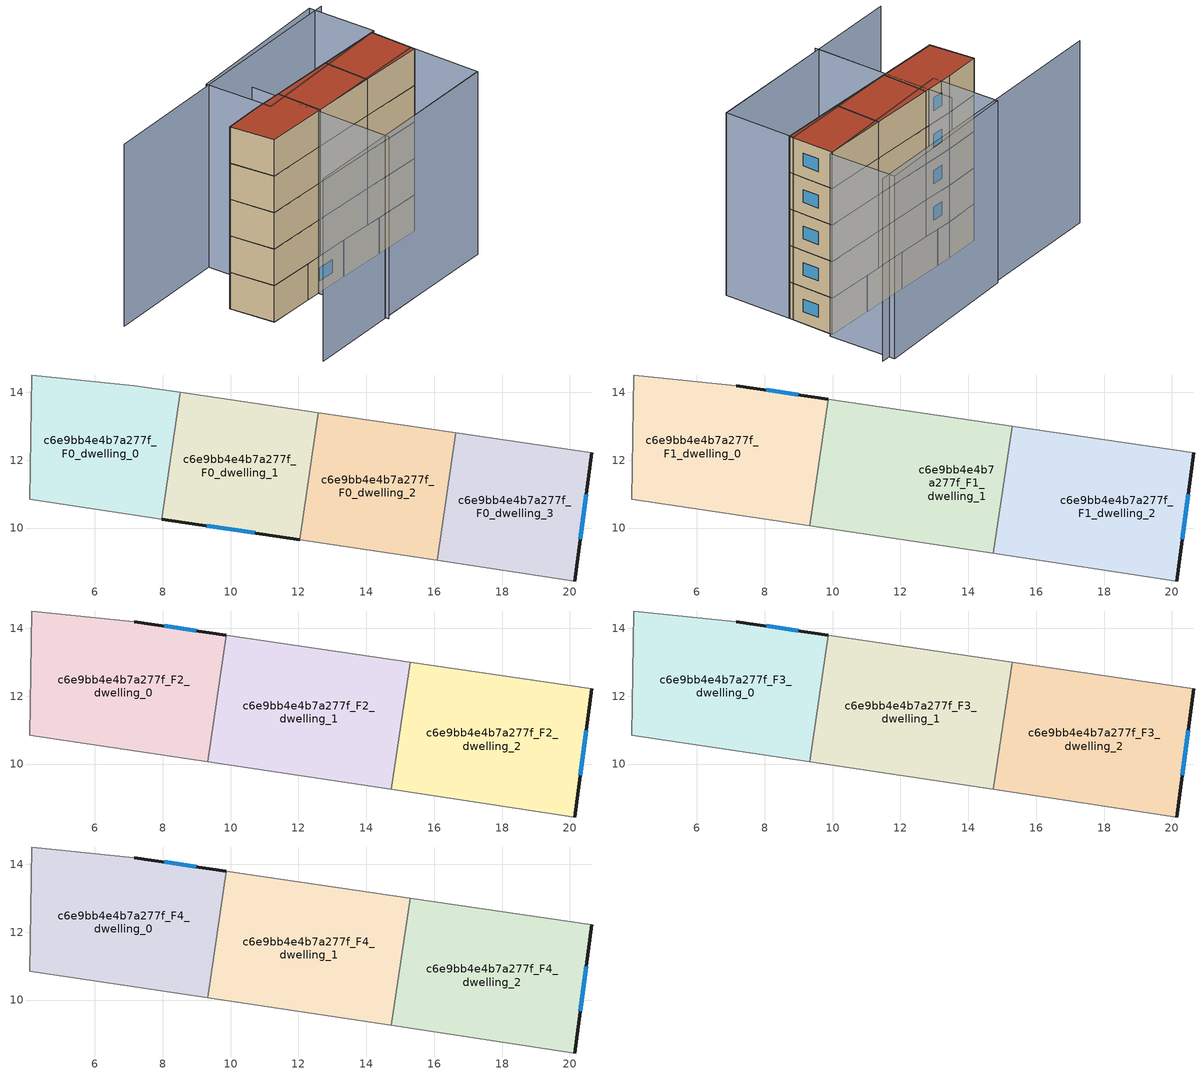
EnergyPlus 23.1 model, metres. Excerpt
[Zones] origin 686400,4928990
c6e9bb4e4b7a277f_F0_dwelling_0
 floor ground (EU_floor_Construction): 7.97,10.27 8.52,14 7.16,14.2 4.15,14.51 4.08,10.85 z0
 wall adiabatic (EU_wall_Construction): 7.97,10.27 4.08,10.85 4.15,14.51 7.16,14.2 8.52,14 z0:3
 wall to c6e9bb4e4b7a277f_F0_dwelling_1 (EU_wall_Construction): 8.52,14 7.97,10.27 z0:3
c6e9bb4e4b7a277f_F0_dwelling_1
 floor ground (EU_floor_Construction): 12.03,9.66 12.58,13.41 8.52,14 7.97,10.27 z0
 wall outside (EU_wall_Construction): 12.03,9.66 7.97,10.27 z0:3
 wall adiabatic (EU_wall_Construction): 8.52,14 12.58,13.41 z0:3
 wall to c6e9bb4e4b7a277f_F0_dwelling_2 (EU_wall_Construction): 12.58,13.41 12.03,9.66 z0:3
 window (EU_Window_Construction): 10.71,9.86 9.29,10.07 z0.98:2.02
c6e9bb4e4b7a277f_F0_dwelling_2
 floor ground (EU_floor_Construction): 16.08,9.05 16.64,12.81 12.58,13.41 12.03,9.66 z0
 wall adiabatic (EU_wall_Construction): 12.58,13.41 16.64,12.81 / 16.08,9.05 12.03,9.66 z0:3
 wall to c6e9bb4e4b7a277f_F0_dwelling_3 (EU_wall_Construction): 16.64,12.81 16.08,9.05 z0:3
c6e9bb4e4b7a277f_F0_dwelling_3
 floor ground (EU_floor_Construction): 20.15,8.44 20.65,12.22 16.64,12.81 16.08,9.05 z0
 wall outside (EU_wall_Construction): 20.65,12.22 20.15,8.44 z0:3
 wall adiabatic (EU_wall_Construction): 16.64,12.81 20.65,12.22 / 20.15,8.44 16.08,9.05 z0:3
 window (EU_Window_Construction): 20.49,10.99 20.31,9.67 z0.98:2.02
c6e9bb4e4b7a277f_F1_dwelling_0
 floor to c6e9bb4e4b7a277f_F0_dwelling_0 (EU_floor_Construction): 7.97,10.27 8.52,14 7.16,14.2 4.15,14.51 4.08,10.85 z3
 floor to c6e9bb4e4b7a277f_F0_dwelling_1 (EU_floor_Construction): 9.33,10.06 9.88,13.8 8.52,14 7.97,10.27 z3
 wall outside (EU_wall_Construction): 7.16,14.2 9.88,13.8 z3:6
 wall adiabatic (EU_wall_Construction): 9.33,10.06 4.08,10.85 4.15,14.51 7.16,14.2 z3:6
 wall to c6e9bb4e4b7a277f_F1_dwelling_1 (EU_wall_Construction): 9.88,13.8 9.33,10.06 z3:6
 window (EU_Window_Construction): 8.04,14.07 8.99,13.93 z3.98:5.02
c6e9bb4e4b7a277f_F1_dwelling_1
 floor to c6e9bb4e4b7a277f_F0_dwelling_1 (EU_floor_Construction): 12.03,9.66 12.58,13.4 9.88,13.8 9.33,10.06 z3
 floor to c6e9bb4e4b7a277f_F0_dwelling_2 (EU_floor_Construction): 14.74,9.25 15.29,13.01 12.58,13.4 12.03,9.66 z3
 wall adiabatic (EU_wall_Construction): 9.88,13.8 15.29,13.01 / 14.74,9.25 9.33,10.06 z3:6
 wall to c6e9bb4e4b7a277f_F1_dwelling_2 (EU_wall_Construction): 15.29,13.01 14.74,9.25 z3:6
c6e9bb4e4b7a277f_F1_dwelling_2
 floor to c6e9bb4e4b7a277f_F0_dwelling_2 (EU_floor_Construction): 16.09,9.05 16.64,12.81 15.29,13.01 14.74,9.25 z3
 floor to c6e9bb4e4b7a277f_F0_dwelling_3 (EU_floor_Construction): 20.15,8.44 20.65,12.22 16.64,12.81 16.09,9.05 z3
 wall outside (EU_wall_Construction): 20.65,12.22 20.15,8.44 z3:6
 wall adiabatic (EU_wall_Construction): 15.29,13.01 20.65,12.22 / 20.15,8.44 14.74,9.25 z3:6
 window (EU_Window_Construction): 20.49,10.99 20.31,9.67 z3.98:5.02
c6e9bb4e4b7a277f_F2_dwelling_0
 floor to c6e9bb4e4b7a277f_F1_dwelling_0 (EU_floor_Construction): 9.33,10.06 9.88,13.8 7.16,14.2 4.15,14.51 4.08,10.85 z6
 wall outside (EU_wall_Construction): 7.16,14.2 9.88,13.8 z6:9
 wall adiabatic (EU_wall_Construction): 9.33,10.06 4.08,10.85 4.15,14.51 7.16,14.2 z6:9
 wall to c6e9bb4e4b7a277f_F2_dwelling_1 (EU_wall_Construction): 9.88,13.8 9.33,10.06 z6:9
 window (EU_Window_Construction): 8.04,14.07 8.99,13.93 z6.98:8.02
c6e9bb4e4b7a277f_F2_dwelling_1
 floor to c6e9bb4e4b7a277f_F1_dwelling_1 (EU_floor_Construction): 14.74,9.25 15.29,13.01 9.88,13.8 9.33,10.06 z6
 wall adiabatic (EU_wall_Construction): 9.88,13.8 15.29,13.01 / 14.74,9.25 9.33,10.06 z6:9
 wall to c6e9bb4e4b7a277f_F2_dwelling_2 (EU_wall_Construction): 15.29,13.01 14.74,9.25 z6:9
c6e9bb4e4b7a277f_F2_dwelling_2
 floor to c6e9bb4e4b7a277f_F1_dwelling_2 (EU_floor_Construction): 20.15,8.44 20.65,12.22 15.29,13.01 14.74,9.25 z6
 wall outside (EU_wall_Construction): 20.65,12.22 20.15,8.44 z6:9
 wall adiabatic (EU_wall_Construction): 15.29,13.01 20.65,12.22 / 20.15,8.44 14.74,9.25 z6:9
 window (EU_Window_Construction): 20.49,10.99 20.31,9.67 z6.98:8.02
c6e9bb4e4b7a277f_F3_dwelling_0
 floor to c6e9bb4e4b7a277f_F2_dwelling_0 (EU_floor_Construction): 9.33,10.06 9.88,13.8 7.16,14.2 4.15,14.51 4.08,10.85 z9
 wall outside (EU_wall_Construction): 7.16,14.2 9.88,13.8 z9:12
 wall adiabatic (EU_wall_Construction): 9.33,10.06 4.08,10.85 4.15,14.51 7.16,14.2 z9:12
 wall to c6e9bb4e4b7a277f_F3_dwelling_1 (EU_wall_Construction): 9.88,13.8 9.33,10.06 z9:12
 window (EU_Window_Construction): 8.04,14.07 8.99,13.93 z9.98:11.02
c6e9bb4e4b7a277f_F3_dwelling_1
 floor to c6e9bb4e4b7a277f_F2_dwelling_1 (EU_floor_Construction): 14.74,9.25 15.29,13.01 9.88,13.8 9.33,10.06 z9
 wall adiabatic (EU_wall_Construction): 9.88,13.8 15.29,13.01 / 14.74,9.25 9.33,10.06 z9:12
 wall to c6e9bb4e4b7a277f_F3_dwelling_2 (EU_wall_Construction): 15.29,13.01 14.74,9.25 z9:12
c6e9bb4e4b7a277f_F3_dwelling_2
 floor to c6e9bb4e4b7a277f_F2_dwelling_2 (EU_floor_Construction): 20.15,8.44 20.65,12.22 15.29,13.01 14.74,9.25 z9
 wall outside (EU_wall_Construction): 20.65,12.22 20.15,8.44 z9:12
 wall adiabatic (EU_wall_Construction): 15.29,13.01 20.65,12.22 / 20.15,8.44 14.74,9.25 z9:12
 window (EU_Window_Construction): 20.49,10.99 20.31,9.67 z9.98:11.02
c6e9bb4e4b7a277f_F4_dwelling_0
 floor to c6e9bb4e4b7a277f_F3_dwelling_0 (EU_floor_Construction): 9.33,10.06 9.88,13.8 7.16,14.2 4.15,14.51 4.08,10.85 z12
 wall outside (EU_wall_Construction): 7.16,14.2 9.88,13.8 z12:15
 wall adiabatic (EU_wall_Construction): 9.33,10.06 4.08,10.85 4.15,14.51 7.16,14.2 z12:15
 wall to c6e9bb4e4b7a277f_F4_dwelling_1 (EU_wall_Construction): 9.88,13.8 9.33,10.06 z12:15
 window (EU_Window_Construction): 8.04,14.07 8.99,13.93 z12.98:14.02
 roof outside (EU_roof_Construction): 9.88,13.8 9.33,10.06 4.08,10.85 4.15,14.51 7.16,14.2 z15
c6e9bb4e4b7a277f_F4_dwelling_1
 floor to c6e9bb4e4b7a277f_F3_dwelling_1 (EU_floor_Construction): 14.74,9.25 15.29,13.01 9.88,13.8 9.33,10.06 z12
 wall adiabatic (EU_wall_Construction): 9.88,13.8 15.29,13.01 / 14.74,9.25 9.33,10.06 z12:15
 wall to c6e9bb4e4b7a277f_F4_dwelling_2 (EU_wall_Construction): 15.29,13.01 14.74,9.25 z12:15
 roof outside (EU_roof_Construction): 15.29,13.01 14.74,9.25 9.33,10.06 9.88,13.8 z15
c6e9bb4e4b7a277f_F4_dwelling_2
 floor to c6e9bb4e4b7a277f_F3_dwelling_2 (EU_floor_Construction): 20.15,8.44 20.65,12.22 15.29,13.01 14.74,9.25 z12
 wall outside (EU_wall_Construction): 20.65,12.22 20.15,8.44 z12:15
 wall adiabatic (EU_wall_Construction): 15.29,13.01 20.65,12.22 / 20.15,8.44 14.74,9.25 z12:15
 window (EU_Window_Construction): 20.49,10.99 20.31,9.67 z12.98:14.02
 roof outside (EU_roof_Construction): 20.65,12.22 20.15,8.44 14.74,9.25 15.29,13.01 z15
shading: 0.99,5.14 19.37,3 / 9.78,15.85 8.45,3.97 / 22.13,17.18 -1.67,19.83 / 8.44,4.27 9.14,10.09 / 9.14,10.09 20.19,8.76 / 20.19,8.76 19.49,2.94 / 19.49,2.94 8.44,4.27 / 8.54,18.9 21.42,17.73 / 21.42,17.73 20.92,12.2 / 20.92,12.2 8.04,13.37 / 8.04,13.37 8.54,18.9 z0:15
[Building]
EU S2 Campaign: North Axis=0; Terrain=City; Solar Distribution=FullExterior
[Site:Location]
Bologna: Latitude=44.5; Longitude=11.25; Time Zone=1; Elevation=37
[SizingPeriod:WeatherFileDays]
AnnualSizingPeriod: Begin Month=1; Begin Day of Month=1; End Month=12; End Day of Month=31; Day of Week for Start Day=Monday; Use Weather File Daylight Saving Period=No; Use Weather File Rain and Snow Indicators=No
[MATERIAL]
EU_InternalMass_Material: Roughness=MediumRough; Thickness=0.1; Conductivity=1; Density=1800; Specific Heat=900; Thermal Absorptance=0.9; Solar Absorptance=0.7; Visible Absorptance=0.7
[MATERIAL:NOMASS] Roughness=MediumRough; Thermal Absorptance=0.9; Solar Absorptance=0.7; Visible Absorptance=0.7
Name | Thermal Resistance
EU_wall_NoMass | 0.905828
EU_roof_NoMass | 0.37593
EU_floor_NoMass | 0.67114
[WINDOWMATERIAL:SIMPLEGLAZINGSYSTEM]
EU_Window_SimpleGlazing: UFactor=4.52486; Solar Heat Gain Coefficient=0.85; Visible Transmittance=0.85
[CONSTRUCTION]
EU_wall_Construction: EU_wall_NoMass
EU_roof_Construction: EU_roof_NoMass
EU_floor_Construction: EU_floor_NoMass
EU_InternalMass_Construction: EU_InternalMass_Material
EU_Window_Construction: EU_Window_SimpleGlazing
[ZONE] Type=1; Multiplier=1; Ceiling Height=autocalculate; Floor Area=autocalculate; Part of Total Floor Area=Yes
Name | Volume
c6e9bb4e4b7a277f_F0_dwelling_0 | 46.6055
c6e9bb4e4b7a277f_F1_dwelling_0; c6e9bb4e4b7a277f_F2_dwelling_0; c6e9bb4e4b7a277f_F3_dwelling_0; c6e9bb4e4b7a277f_F4_dwelling_0 | 62.1379
c6e9bb4e4b7a277f_F0_dwelling_1 | 46.5967
c6e9bb4e4b7a277f_F1_dwelling_1; c6e9bb4e4b7a277f_F2_dwelling_1; c6e9bb4e4b7a277f_F3_dwelling_1; c6e9bb4e4b7a277f_F4_dwelling_1 | 62.1365
c6e9bb4e4b7a277f_F0_dwelling_2 | 46.615
c6e9bb4e4b7a277f_F1_dwelling_2; c6e9bb4e4b7a277f_F2_dwelling_2; c6e9bb4e4b7a277f_F3_dwelling_2; c6e9bb4e4b7a277f_F4_dwelling_2 | 62.1357
c6e9bb4e4b7a277f_F0_dwelling_3 | 46.6091
[INTERNALMASS] Construction=EU_InternalMass_Construction
Name | Zone or ZoneList | Surface Area
c6e9bb4e4b7a277f_F0_dwelling_0_EU_InternalMass | c6e9bb4e4b7a277f_F0_dwelling_0 | 15.5351
c6e9bb4e4b7a277f_F0_dwelling_1_EU_InternalMass | c6e9bb4e4b7a277f_F0_dwelling_1 | 15.5322
c6e9bb4e4b7a277f_F0_dwelling_2_EU_InternalMass | c6e9bb4e4b7a277f_F0_dwelling_2 | 15.5384
c6e9bb4e4b7a277f_F0_dwelling_3_EU_InternalMass | c6e9bb4e4b7a277f_F0_dwelling_3 | 15.5361
c6e9bb4e4b7a277f_F1_dwelling_0_EU_InternalMass | c6e9bb4e4b7a277f_F1_dwelling_0 | 20.7127
c6e9bb4e4b7a277f_F1_dwelling_1_EU_InternalMass | c6e9bb4e4b7a277f_F1_dwelling_1 | 20.7122
c6e9bb4e4b7a277f_F1_dwelling_2_EU_InternalMass | c6e9bb4e4b7a277f_F1_dwelling_2 | 20.7123
c6e9bb4e4b7a277f_F2_dwelling_0_EU_InternalMass | c6e9bb4e4b7a277f_F2_dwelling_0 | 20.7127
c6e9bb4e4b7a277f_F2_dwelling_1_EU_InternalMass | c6e9bb4e4b7a277f_F2_dwelling_1 | 20.7122
c6e9bb4e4b7a277f_F2_dwelling_2_EU_InternalMass | c6e9bb4e4b7a277f_F2_dwelling_2 | 20.7123
c6e9bb4e4b7a277f_F3_dwelling_0_EU_InternalMass | c6e9bb4e4b7a277f_F3_dwelling_0 | 20.7127
c6e9bb4e4b7a277f_F3_dwelling_1_EU_InternalMass | c6e9bb4e4b7a277f_F3_dwelling_1 | 20.7122
c6e9bb4e4b7a277f_F3_dwelling_2_EU_InternalMass | c6e9bb4e4b7a277f_F3_dwelling_2 | 20.7123
c6e9bb4e4b7a277f_F4_dwelling_0_EU_InternalMass | c6e9bb4e4b7a277f_F4_dwelling_0 | 20.7127
c6e9bb4e4b7a277f_F4_dwelling_1_EU_InternalMass | c6e9bb4e4b7a277f_F4_dwelling_1 | 20.7122
c6e9bb4e4b7a277f_F4_dwelling_2_EU_InternalMass | c6e9bb4e4b7a277f_F4_dwelling_2 | 20.7123
[OTHEREQUIPMENT] Fuel Type=Electricity; Design Level Calculation Method=Watts/Area; Power per Zone Floor Area=1; Fraction Latent=0; Fraction Radiant=0; Fraction Lost=0; Carbon Dioxide Generation Rate=0; EndUse Subcategory=EU_Step8_InternalGains
Name | Zone or ZoneList or Space or SpaceList | Schedule
EU_Step8_InternalGain_c6e9bb4e4b7a277f_F0_dwelling_0_f000 | c6e9bb4e4b7a277f_F0_dwelling_0 | EU_Step8_GainSchedule_c6e9bb4e4b7a277f_F0_dwelling_0_f000
EU_Step8_InternalGain_c6e9bb4e4b7a277f_F0_dwelling_1_f000 | c6e9bb4e4b7a277f_F0_dwelling_1 | EU_Step8_GainSchedule_c6e9bb4e4b7a277f_F0_dwelling_1_f000
EU_Step8_InternalGain_c6e9bb4e4b7a277f_F0_dwelling_2_f000 | c6e9bb4e4b7a277f_F0_dwelling_2 | EU_Step8_GainSchedule_c6e9bb4e4b7a277f_F0_dwelling_2_f000
EU_Step8_InternalGain_c6e9bb4e4b7a277f_F0_dwelling_3_f000 | c6e9bb4e4b7a277f_F0_dwelling_3 | EU_Step8_GainSchedule_c6e9bb4e4b7a277f_F0_dwelling_3_f000
EU_Step8_InternalGain_c6e9bb4e4b7a277f_F1_dwelling_0_f000 | c6e9bb4e4b7a277f_F1_dwelling_0 | EU_Step8_GainSchedule_c6e9bb4e4b7a277f_F1_dwelling_0_f000
EU_Step8_InternalGain_c6e9bb4e4b7a277f_F1_dwelling_1_f000 | c6e9bb4e4b7a277f_F1_dwelling_1 | EU_Step8_GainSchedule_c6e9bb4e4b7a277f_F1_dwelling_1_f000
EU_Step8_InternalGain_c6e9bb4e4b7a277f_F1_dwelling_2_f000 | c6e9bb4e4b7a277f_F1_dwelling_2 | EU_Step8_GainSchedule_c6e9bb4e4b7a277f_F1_dwelling_2_f000
EU_Step8_InternalGain_c6e9bb4e4b7a277f_F2_dwelling_0_f000 | c6e9bb4e4b7a277f_F2_dwelling_0 | EU_Step8_GainSchedule_c6e9bb4e4b7a277f_F2_dwelling_0_f000
EU_Step8_InternalGain_c6e9bb4e4b7a277f_F2_dwelling_1_f000 | c6e9bb4e4b7a277f_F2_dwelling_1 | EU_Step8_GainSchedule_c6e9bb4e4b7a277f_F2_dwelling_1_f000
EU_Step8_InternalGain_c6e9bb4e4b7a277f_F2_dwelling_2_f000 | c6e9bb4e4b7a277f_F2_dwelling_2 | EU_Step8_GainSchedule_c6e9bb4e4b7a277f_F2_dwelling_2_f000
EU_Step8_InternalGain_c6e9bb4e4b7a277f_F3_dwelling_0_f000 | c6e9bb4e4b7a277f_F3_dwelling_0 | EU_Step8_GainSchedule_c6e9bb4e4b7a277f_F3_dwelling_0_f000
EU_Step8_InternalGain_c6e9bb4e4b7a277f_F3_dwelling_1_f000 | c6e9bb4e4b7a277f_F3_dwelling_1 | EU_Step8_GainSchedule_c6e9bb4e4b7a277f_F3_dwelling_1_f000
EU_Step8_InternalGain_c6e9bb4e4b7a277f_F3_dwelling_2_f000 | c6e9bb4e4b7a277f_F3_dwelling_2 | EU_Step8_GainSchedule_c6e9bb4e4b7a277f_F3_dwelling_2_f000
EU_Step8_InternalGain_c6e9bb4e4b7a277f_F4_dwelling_0_f000 | c6e9bb4e4b7a277f_F4_dwelling_0 | EU_Step8_GainSchedule_c6e9bb4e4b7a277f_F4_dwelling_0_f000
EU_Step8_InternalGain_c6e9bb4e4b7a277f_F4_dwelling_1_f000 | c6e9bb4e4b7a277f_F4_dwelling_1 | EU_Step8_GainSchedule_c6e9bb4e4b7a277f_F4_dwelling_1_f000
EU_Step8_InternalGain_c6e9bb4e4b7a277f_F4_dwelling_2_f000 | c6e9bb4e4b7a277f_F4_dwelling_2 | EU_Step8_GainSchedule_c6e9bb4e4b7a277f_F4_dwelling_2_f000
[ZONEVENTILATION:DESIGNFLOWRATE] Schedule=EU_AlwaysOn; Design Flow Rate Calculation Method=AirChanges/Hour; Air Changes per Hour=0.73129; Ventilation Type=Natural; Fan Pressure Rise=0; Fan Total Efficiency=1; Constant Term Coefficient=1; Temperature Term Coefficient=0; Velocity Term Coefficient=0; Velocity Squared Term Coefficient=0; Minimum Indoor Temperature=-100; Maximum Indoor Temperature=100; Delta Temperature=-100; Minimum Outdoor Temperature=-100; Maximum Outdoor Temperature=100; Maximum Wind Speed=40
Name | Zone or ZoneList or Space or SpaceList
EU_ConstantAir_c6e9bb4e4b7a277f_F0_dwelling_0 | c6e9bb4e4b7a277f_F0_dwelling_0
EU_ConstantAir_c6e9bb4e4b7a277f_F0_dwelling_1 | c6e9bb4e4b7a277f_F0_dwelling_1
EU_ConstantAir_c6e9bb4e4b7a277f_F0_dwelling_2 | c6e9bb4e4b7a277f_F0_dwelling_2
EU_ConstantAir_c6e9bb4e4b7a277f_F0_dwelling_3 | c6e9bb4e4b7a277f_F0_dwelling_3
EU_ConstantAir_c6e9bb4e4b7a277f_F1_dwelling_0 | c6e9bb4e4b7a277f_F1_dwelling_0
EU_ConstantAir_c6e9bb4e4b7a277f_F1_dwelling_1 | c6e9bb4e4b7a277f_F1_dwelling_1
EU_ConstantAir_c6e9bb4e4b7a277f_F1_dwelling_2 | c6e9bb4e4b7a277f_F1_dwelling_2
EU_ConstantAir_c6e9bb4e4b7a277f_F2_dwelling_0 | c6e9bb4e4b7a277f_F2_dwelling_0
EU_ConstantAir_c6e9bb4e4b7a277f_F2_dwelling_1 | c6e9bb4e4b7a277f_F2_dwelling_1
EU_ConstantAir_c6e9bb4e4b7a277f_F2_dwelling_2 | c6e9bb4e4b7a277f_F2_dwelling_2
EU_ConstantAir_c6e9bb4e4b7a277f_F3_dwelling_0 | c6e9bb4e4b7a277f_F3_dwelling_0
EU_ConstantAir_c6e9bb4e4b7a277f_F3_dwelling_1 | c6e9bb4e4b7a277f_F3_dwelling_1
EU_ConstantAir_c6e9bb4e4b7a277f_F3_dwelling_2 | c6e9bb4e4b7a277f_F3_dwelling_2
EU_ConstantAir_c6e9bb4e4b7a277f_F4_dwelling_0 | c6e9bb4e4b7a277f_F4_dwelling_0
EU_ConstantAir_c6e9bb4e4b7a277f_F4_dwelling_1 | c6e9bb4e4b7a277f_F4_dwelling_1
EU_ConstantAir_c6e9bb4e4b7a277f_F4_dwelling_2 | c6e9bb4e4b7a277f_F4_dwelling_2
[HVACTEMPLATE:THERMOSTAT] Constant Heating Setpoint=20; Constant Cooling Setpoint=50
EU_HeatOnly_c6e9bb4e4b7a277f_F0_dwelling_0; EU_HeatOnly_c6e9bb4e4b7a277f_F0_dwelling_1; EU_HeatOnly_c6e9bb4e4b7a277f_F0_dwelling_2; EU_HeatOnly_c6e9bb4e4b7a277f_F0_dwelling_3; EU_HeatOnly_c6e9bb4e4b7a277f_F1_dwelling_0; EU_HeatOnly_c6e9bb4e4b7a277f_F1_dwelling_1; EU_HeatOnly_c6e9bb4e4b7a277f_F1_dwelling_2; EU_HeatOnly_c6e9bb4e4b7a277f_F2_dwelling_0; EU_HeatOnly_c6e9bb4e4b7a277f_F2_dwelling_1; EU_HeatOnly_c6e9bb4e4b7a277f_F2_dwelling_2; EU_HeatOnly_c6e9bb4e4b7a277f_F3_dwelling_0; EU_HeatOnly_c6e9bb4e4b7a277f_F3_dwelling_1; EU_HeatOnly_c6e9bb4e4b7a277f_F3_dwelling_2; EU_HeatOnly_c6e9bb4e4b7a277f_F4_dwelling_0; EU_HeatOnly_c6e9bb4e4b7a277f_F4_dwelling_1; EU_HeatOnly_c6e9bb4e4b7a277f_F4_dwelling_2
[HVACTEMPLATE:ZONE:IDEALLOADSAIRSYSTEM] System Availability Schedule=EU_AlwaysOn; Maximum Heating Supply Air Temperature=50; Minimum Cooling Supply Air Temperature=13; Maximum Heating Supply Air Humidity Ratio=0.0156; Minimum Cooling Supply Air Humidity Ratio=0.0077; Heating Limit=NoLimit; Cooling Limit=NoLimit; Heating Availability Schedule=EU_AlwaysOn; Cooling Availability Schedule=EU_CoolingOff; Dehumidification Control Type=ConstantSensibleHeatRatio; Cooling Sensible Heat Ratio=0.7; Dehumidification Setpoint=60; Humidification Control Type=None; Humidification Setpoint=30; Outdoor Air Method=None; Outdoor Air Flow Rate per Person=0.00944; Outdoor Air Flow Rate per Zone Floor Area=0; Outdoor Air Flow Rate per Zone=0; Demand Controlled Ventilation Type=None; Outdoor Air Economizer Type=NoEconomizer; Heat Recovery Type=None; Sensible Heat Recovery Effectiveness=0.7; Latent Heat Recovery Effectiveness=0.65
Name | Template Thermostat
c6e9bb4e4b7a277f_F0_dwelling_0 | EU_HeatOnly_c6e9bb4e4b7a277f_F0_dwelling_0
c6e9bb4e4b7a277f_F0_dwelling_1 | EU_HeatOnly_c6e9bb4e4b7a277f_F0_dwelling_1
c6e9bb4e4b7a277f_F0_dwelling_2 | EU_HeatOnly_c6e9bb4e4b7a277f_F0_dwelling_2
c6e9bb4e4b7a277f_F0_dwelling_3 | EU_HeatOnly_c6e9bb4e4b7a277f_F0_dwelling_3
c6e9bb4e4b7a277f_F1_dwelling_0 | EU_HeatOnly_c6e9bb4e4b7a277f_F1_dwelling_0
c6e9bb4e4b7a277f_F1_dwelling_1 | EU_HeatOnly_c6e9bb4e4b7a277f_F1_dwelling_1
c6e9bb4e4b7a277f_F1_dwelling_2 | EU_HeatOnly_c6e9bb4e4b7a277f_F1_dwelling_2
c6e9bb4e4b7a277f_F2_dwelling_0 | EU_HeatOnly_c6e9bb4e4b7a277f_F2_dwelling_0
c6e9bb4e4b7a277f_F2_dwelling_1 | EU_HeatOnly_c6e9bb4e4b7a277f_F2_dwelling_1
c6e9bb4e4b7a277f_F2_dwelling_2 | EU_HeatOnly_c6e9bb4e4b7a277f_F2_dwelling_2
c6e9bb4e4b7a277f_F3_dwelling_0 | EU_HeatOnly_c6e9bb4e4b7a277f_F3_dwelling_0
c6e9bb4e4b7a277f_F3_dwelling_1 | EU_HeatOnly_c6e9bb4e4b7a277f_F3_dwelling_1
c6e9bb4e4b7a277f_F3_dwelling_2 | EU_HeatOnly_c6e9bb4e4b7a277f_F3_dwelling_2
c6e9bb4e4b7a277f_F4_dwelling_0 | EU_HeatOnly_c6e9bb4e4b7a277f_F4_dwelling_0
c6e9bb4e4b7a277f_F4_dwelling_1 | EU_HeatOnly_c6e9bb4e4b7a277f_F4_dwelling_1
c6e9bb4e4b7a277f_F4_dwelling_2 | EU_HeatOnly_c6e9bb4e4b7a277f_F4_dwelling_2
[SIZING:ZONE] Zone Cooling Design Supply Air Temperature Input Method=SupplyAirTemperature; Zone Cooling Design Supply Air Temperature=13; Zone Heating Design Supply Air Temperature Input Method=SupplyAirTemperature; Zone Heating Design Supply Air Temperature=50; Zone Cooling Design Supply Air Humidity Ratio=0.008; Zone Heating Design Supply Air Humidity Ratio=0.008; Cooling Design Air Flow Method=DesignDay; Cooling Design Air Flow Rate=0; Cooling Minimum Air Flow per Zone Floor Area=0.000762; Cooling Minimum Air Flow=0; Cooling Minimum Air Flow Fraction=0.2; Heating Design Air Flow Method=DesignDay; Heating Design Air Flow Rate=0; Heating Maximum Air Flow per Zone Floor Area=0.002032; Heating Maximum Air Flow=0.141576; Heating Maximum Air Flow Fraction=0.3; Account for Dedicated Outdoor Air System=No; Dedicated Outdoor Air System Control Strategy=NeutralSupplyAir; Dedicated Outdoor Air Low Setpoint Temperature for Design=autosize; Dedicated Outdoor Air High Setpoint Temperature for Design=autosize; Zone Load Sizing Method=Sensible Load Only No Latent Load; Zone Latent Cooling Design Supply Air Humidity Ratio Input Method=HumidityRatioDifference; Zone Cooling Design Supply Air Humidity Ratio Difference=0.005; Zone Latent Heating Design Supply Air Humidity Ratio Input Method=HumidityRatioDifference; Zone Humidification Design Supply Air Humidity Ratio Difference=0.005
c6e9bb4e4b7a277f_F0_dwelling_0; c6e9bb4e4b7a277f_F0_dwelling_1; c6e9bb4e4b7a277f_F0_dwelling_2; c6e9bb4e4b7a277f_F0_dwelling_3; c6e9bb4e4b7a277f_F1_dwelling_0; c6e9bb4e4b7a277f_F1_dwelling_1; c6e9bb4e4b7a277f_F1_dwelling_2; c6e9bb4e4b7a277f_F2_dwelling_0; c6e9bb4e4b7a277f_F2_dwelling_1; c6e9bb4e4b7a277f_F2_dwelling_2; c6e9bb4e4b7a277f_F3_dwelling_0; c6e9bb4e4b7a277f_F3_dwelling_1; c6e9bb4e4b7a277f_F3_dwelling_2; c6e9bb4e4b7a277f_F4_dwelling_0; c6e9bb4e4b7a277f_F4_dwelling_1; c6e9bb4e4b7a277f_F4_dwelling_2
[SCHEDULE:CONSTANT]
Name | Hourly Value
EU_AlwaysOn | 1
EU_CoolingOff | 0
[SCHEDULE:FILE] Column Number=1; Rows to Skip at Top=0; Number of Hours of Data=8760; Column Separator=Comma; Interpolate to Timestep=No; Minutes per Item=60; Adjust Schedule for Daylight Savings=Yes
Name | File
EU_Step8_GainSchedule_c6e9bb4e4b7a277f_F0_dwelling_0_f000 | ../../schedules/c6e9bb4e4b7a277f/c6e9bb4e4b7a277f_F0_dwelling_0_f000_gain.csv
EU_Step8_GainSchedule_c6e9bb4e4b7a277f_F0_dwelling_1_f000 | ../../schedules/c6e9bb4e4b7a277f/c6e9bb4e4b7a277f_F0_dwelling_1_f000_gain.csv
EU_Step8_GainSchedule_c6e9bb4e4b7a277f_F0_dwelling_2_f000 | ../../schedules/c6e9bb4e4b7a277f/c6e9bb4e4b7a277f_F0_dwelling_2_f000_gain.csv
EU_Step8_GainSchedule_c6e9bb4e4b7a277f_F0_dwelling_3_f000 | ../../schedules/c6e9bb4e4b7a277f/c6e9bb4e4b7a277f_F0_dwelling_3_f000_gain.csv
EU_Step8_GainSchedule_c6e9bb4e4b7a277f_F1_dwelling_0_f000 | ../../schedules/c6e9bb4e4b7a277f/c6e9bb4e4b7a277f_F1_dwelling_0_f000_gain.csv
EU_Step8_GainSchedule_c6e9bb4e4b7a277f_F1_dwelling_1_f000 | ../../schedules/c6e9bb4e4b7a277f/c6e9bb4e4b7a277f_F1_dwelling_1_f000_gain.csv
EU_Step8_GainSchedule_c6e9bb4e4b7a277f_F1_dwelling_2_f000 | ../../schedules/c6e9bb4e4b7a277f/c6e9bb4e4b7a277f_F1_dwelling_2_f000_gain.csv
EU_Step8_GainSchedule_c6e9bb4e4b7a277f_F2_dwelling_0_f000 | ../../schedules/c6e9bb4e4b7a277f/c6e9bb4e4b7a277f_F2_dwelling_0_f000_gain.csv
EU_Step8_GainSchedule_c6e9bb4e4b7a277f_F2_dwelling_1_f000 | ../../schedules/c6e9bb4e4b7a277f/c6e9bb4e4b7a277f_F2_dwelling_1_f000_gain.csv
EU_Step8_GainSchedule_c6e9bb4e4b7a277f_F2_dwelling_2_f000 | ../../schedules/c6e9bb4e4b7a277f/c6e9bb4e4b7a277f_F2_dwelling_2_f000_gain.csv
EU_Step8_GainSchedule_c6e9bb4e4b7a277f_F3_dwelling_0_f000 | ../../schedules/c6e9bb4e4b7a277f/c6e9bb4e4b7a277f_F3_dwelling_0_f000_gain.csv
EU_Step8_GainSchedule_c6e9bb4e4b7a277f_F3_dwelling_1_f000 | ../../schedules/c6e9bb4e4b7a277f/c6e9bb4e4b7a277f_F3_dwelling_1_f000_gain.csv
EU_Step8_GainSchedule_c6e9bb4e4b7a277f_F3_dwelling_2_f000 | ../../schedules/c6e9bb4e4b7a277f/c6e9bb4e4b7a277f_F3_dwelling_2_f000_gain.csv
EU_Step8_GainSchedule_c6e9bb4e4b7a277f_F4_dwelling_0_f000 | ../../schedules/c6e9bb4e4b7a277f/c6e9bb4e4b7a277f_F4_dwelling_0_f000_gain.csv
EU_Step8_GainSchedule_c6e9bb4e4b7a277f_F4_dwelling_1_f000 | ../../schedules/c6e9bb4e4b7a277f/c6e9bb4e4b7a277f_F4_dwelling_1_f000_gain.csv
EU_Step8_GainSchedule_c6e9bb4e4b7a277f_F4_dwelling_2_f000 | ../../schedules/c6e9bb4e4b7a277f/c6e9bb4e4b7a277f_F4_dwelling_2_f000_gain.csv
